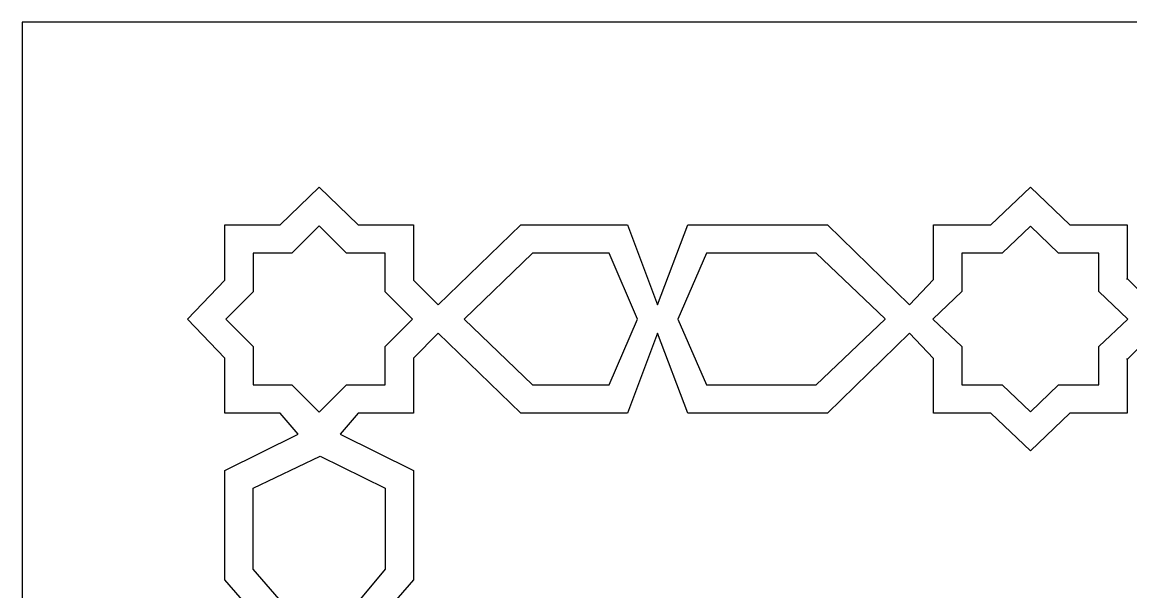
# Model space of a CAD drawing. Extents: x -1925 to 1925, y -1275 to 1275.
# Drawn here: x -1925 to -1140, y 871 to 1275 of the extents above; entities that cross this region are included whole.
import ezdxf

# ---------------------------------------------------------------- set-up
doc = ezdxf.new("R2010")
doc.units = 0
doc.layers.add('LAYER_1', color=18, linetype='CONTINUOUS')

msp = doc.modelspace()

# ---------------------------------------------------------------- linework, layer by layer
at = {"layer": 'LAYER_1'}
for points in [[(-1925, -1275), (1925, -1275), (1925, 1275), (-1925, 1275)], [(-1648.57, 1064.63), (-1648.57, 1064.64), (-1667.92, 1083.99), (-1667.92, 1111.36), (-1695.29, 1111.36), (-1714.64, 1130.71), (-1733.99, 1111.36), (-1761.36, 1111.36), (-1761.36, 1083.99), (-1780.71, 1064.63), (-1761.36, 1045.28), (-1761.36, 1017.91), (-1733.99, 1017.91), (-1714.64, 998.56), (-1695.29, 1017.91), (-1667.92, 1017.91), (-1667.92, 1045.28), (-1648.57, 1064.63)], [(-1141.92, 1064.63), (-1141.92, 1064.64), (-1141.92, 1064.64), (-1162.3, 1084.09), (-1162.3, 1111.36), (-1190.88, 1111.36), (-1210.92, 1130.49), (-1230.96, 1111.36), (-1259.54, 1111.36), (-1259.54, 1084.09), (-1279.92, 1064.63), (-1259.54, 1045.18), (-1259.54, 1017.91), (-1230.96, 1017.91), (-1210.92, 998.78), (-1190.88, 1017.91), (-1162.3, 1017.91), (-1162.3, 1045.18), (-1141.92, 1064.63), (-1141.92, 1064.63)], [(-1489.28, 1064.63), (-1509.33, 1111.36), (-1563.64, 1111.36), (-1612, 1064.63), (-1563.64, 1017.91), (-1509.33, 1017.91)], [(-1313.89, 1064.63), (-1313.81, 1064.71), (-1362.69, 1111.36), (-1440.35, 1111.36), (-1460.64, 1064.65), (-1460.63, 1064.63), (-1460.64, 1064.62), (-1440.35, 1017.91), (-1362.69, 1017.91), (-1313.81, 1064.56)], [(-1713.75, 832.32), (-1761.45, 887.33), (-1761.43, 944.79), (-1713.91, 967.51), (-1667.98, 944.75), (-1668, 887.46)]]:
    msp.add_lwpolyline(points, close=True, dxfattribs=at)
for points in [[(-1730.22, 820.79), (-1781.45, 879.87), (-1781.43, 957.4), (-1729.48, 983.06), (-1742.28, 997.91), (-1781.36, 997.91), (-1781.36, 1037), (-1807.98, 1064.42), (-1781.36, 1092.27), (-1781.36, 1131.36), (-1742.28, 1131.36), (-1714.72, 1157.99), (-1687, 1131.36), (-1647.92, 1131.36), (-1647.92, 1092.27), (-1630.36, 1074.71), (-1571.73, 1131.36), (-1496.14, 1131.36), (-1474.94, 1074.66), (-1453.47, 1131.36), (-1354.68, 1131.36), (-1296.51, 1074.68), (-1296.49, 1074.65), (-1279.54, 1092.64), (-1279.54, 1131.36), (-1238.98, 1131.36), (-1210.92, 1158), (-1182.86, 1131.36), (-1142.3, 1131.36), (-1142.3, 1092.64), (-1142.3, 1093.41), (-1123.64, 1074.74)], [(-1123.64, 1054.52), (-1142.3, 1035.86), (-1142.3, 1036.62), (-1142.3, 997.91), (-1182.86, 997.91), (-1210.92, 971.13), (-1238.98, 997.91), (-1279.54, 997.91), (-1279.54, 1036.62), (-1296.49, 1054.62), (-1296.51, 1054.59), (-1354.68, 997.91), (-1453.47, 997.91), (-1474.94, 1054.61), (-1496.14, 997.91), (-1571.73, 997.91), (-1630.36, 1054.55), (-1647.92, 1037), (-1647.92, 997.91), (-1687, 997.91), (-1699.8, 983.06), (-1647.85, 957.4), (-1647.82, 879.87), (-1699.06, 820.79)]]:
    msp.add_lwpolyline(points, dxfattribs=at)

doc.saveas('drawing.dxf')
